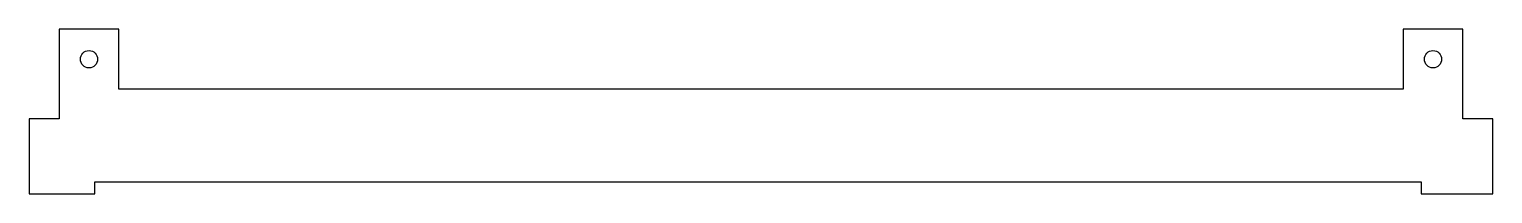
# Model space of a CAD drawing. Header units: millimetres. Extents: x -490 to 0, y 265 to 320.
import ezdxf

# ---------------------------------------------------------------- set-up
doc = ezdxf.new("R2010")
doc.units = ezdxf.units.MM
doc.layers.get('0').update_dxf_attribs({"linetype": 'CONTINUOUS'})

msp = doc.modelspace()

# ---------------------------------------------------------------- linework, layer by layer
msp.add_lwpolyline([(0, 265), (0, 290), (-10, 290), (-10, 320), (-30, 320), (-30, 300), (-460, 300), (-460, 320), (-480, 320), (-480, 290), (-490, 290), (-490, 265), (-468, 265), (-468, 268.95), (-24, 268.95), (-24, 265)], close=True)
for centre in [(-470, 310), (-20, 310)]:
    msp.add_circle(centre, 2.9)

doc.saveas('drawing.dxf')
